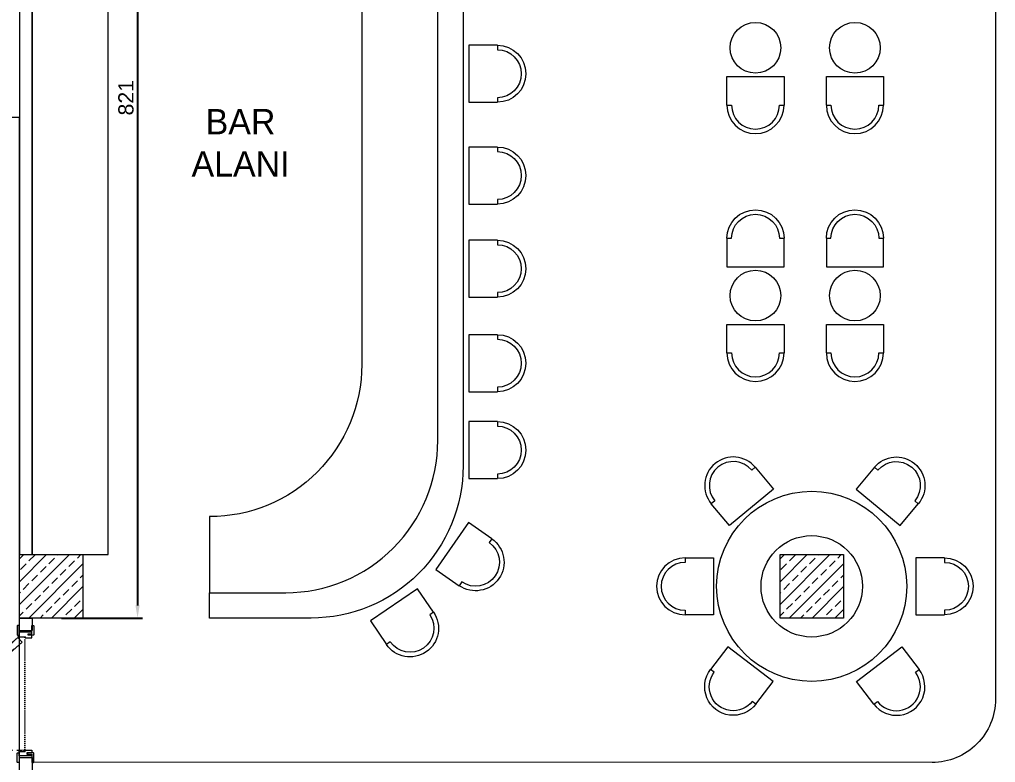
# Model space of a CAD drawing. Header units: millimetres. Extents: x 7998 to 72132, y -12523 to 5591.
# Drawn here: x 64718 to 65488, y -9334 to -8748 of the extents above; entities that cross this region are included whole.
import ezdxf

# ---------------------------------------------------------------- set-up
doc = ezdxf.new("R2010")
doc.units = ezdxf.units.MM
for name, pattern in [('DASHED', [0.75, 0.5, -0.25]), ('DOT', [0.25, 0, -0.25]), ('HIDDEN', [9.525, 6.35, -3.175])]:
    doc.linetypes.add(name, pattern=pattern)
for name, color, linetype, lineweight in [('Xray_Back Layer', 251, 'HIDDEN', 0), ('Xray_Concrete Arme Column', 8, 'Continuous', 35), ('Xray_Furniture Temporary', 23, 'Continuous', 15), ('Xray_Partition Wall', 254, 'Continuous', 25), ('Xray_Text', 253, 'Continuous', 20), ('Xray_Window', 153, 'Continuous', 20)]:
    doc.layers.add(name, color=color, linetype=linetype, lineweight=lineweight)
doc.layers.add('Xray_Column Scan', color=7, linetype='Continuous', lineweight=13, true_color=0x525252)
doc.layers.add('Xray_Door', color=155, linetype='Continuous')
doc.styles.add('IC OLCU', font='GOTHIC.TTF', dxfattribs={"height": 13})
doc.styles.get("Standard").update_dxf_attribs({"font": 'arial.ttf'})
doc.dimstyles.new('IC OLCU', dxfattribs={"dimtxt": 12, "dimasz": 10, "dimexe": 4, "dimexo": 5, "dimgap": 3, "dimtad": 1, "dimdec": 0, "dimtxsty": 'Standard', "dimcen": 5, "dimdle": 10, "dimclrd": 154, "dimclre": 154, "dimclrt": 151, "dimadec": 0, "dimazin": 0, "dimtfac": 1, "dimtdec": 0, "dimtmove": 0, "dimatfit": 3, "dimfxl": 1, "dimarcsym": 0})

# ---------------------------------------------------------------- blocks, each defined once
blk = doc.blocks.new('*U92')
at = {"layer": 'Xray_Door', "lineweight": 0}
for p, q in [((54.32, 75.34), (56.52, 77.84)), ((55.55, 77.37), (54.45, 76.12)), ((55.55, 77.37), (55.86, 77.09)), ((56.52, 77.84), (59.02, 75.63)), ((57.5, 77.53), (57.22, 77.22)), ((57.5, 77.53), (58.75, 76.43)), ((54.94, 74.79), (49.43, 68.54)), ((56.19, 73.69), (50.68, 67.44)), ((55.57, 74.24), (54.32, 75.34)), ((54.45, 76.12), (54.76, 75.84)), ((55.16, 75.29), (56.63, 76.96)), ((55.99, 74.56), (55.16, 75.29)), ((56.82, 73.14), (55.57, 74.24)), ((56.82, 73.82), (55.99, 74.56)), ((56.63, 76.96), (58.29, 75.49)), ((59.02, 75.63), (56.82, 73.14)), ((58.29, 75.49), (56.82, 73.82)), ((58.77, 72.41), (57.31, 73.7)), ((57.91, 71.43), (60.85, 74.76)), ((58.32, 71.06), (57.91, 71.43)), ((59.87, 73.66), (58.42, 74.95)), ((58.75, 76.43), (58.47, 76.12)), ((60.85, 74.76), (61.26, 74.4)), ((62.35, 67.51), (65.29, 70.84)), ((64.32, 69.74), (65.78, 68.45)), ((65.29, 70.84), (64.88, 71.21)), ((49.43, 68.54), (50.68, 67.44)), ((64.8, 66.09), (59.29, 59.84)), ((66.05, 64.99), (60.54, 58.74)), ((61.94, 67.88), (62.35, 67.51)), ((63.22, 68.49), (64.67, 67.2)), ((66.38, 69.14), (64.18, 66.64)), ((64.18, 66.64), (65.43, 65.54)), ((66.33, 68.4), (64.86, 66.73)), ((64.86, 66.73), (65.69, 66)), ((65.43, 65.54), (66.68, 64.43)), ((65.69, 66), (66.53, 65.26)), ((68, 66.93), (66.33, 68.4)), ((68.88, 66.93), (66.38, 69.14)), ((66.53, 65.26), (68, 66.93)), ((66.68, 64.43), (68.88, 66.93)), ((67.21, 68.97), (66.93, 68.66)), ((67.43, 64.66), (67.12, 64.94)), ((68.46, 67.87), (67.21, 68.97)), ((68.54, 65.91), (67.43, 64.66)), ((68.46, 67.87), (68.18, 67.55)), ((68.54, 65.91), (68.22, 66.19)), ((60.54, 58.74), (59.29, 59.84))]:
    blk.add_line(p, q, dxfattribs=at)
blk.add_lwpolyline([(55.87, 63.52), (57.26, 62.3), (68.11, 74.6), (64.36, 77.91), (53.51, 65.61), (54.75, 64.51)], dxfattribs=at)
blk.add_lwpolyline([(55.27, 65.1), (56.39, 64.11), (17.78, 20.34), (16.66, 21.33)], close=True, dxfattribs=at)
at = {"color": 250, "lineweight": 0, "true_color": 0x1c1c1c}
blk.add_wipeout([(0, 14), (100, 14), (100, -6), (0, -6)], dxfattribs=at).dxf.layer = 'Xray_Back Layer'
at = {"layer": 'Xray_Back Layer', "color": 250, "linetype": 'DOT', "lineweight": 0, "ltscale": 6, "true_color": 0x454545}
blk.add_lwpolyline([(95.11, 10), (95.11, 5.5), (4.85, 5.5), (4.85, 10)], close=True, dxfattribs=at)
at = {"layer": 'Xray_Door', "lineweight": 0}
for p, q in [((3.74, 10.5), (4.94, 10.5)), ((4.34, 9.9), (4.34, 11.1))]:
    blk.add_line(p, q, dxfattribs=at)
for points in [[(64.36, 77.91), (68.11, 74.6), (9.11, 7.73), (5.36, 11.04)], [(3.55, 10), (3.55, 10), (3.55, 10), (-4, 10), (-4, 11.3), (-3.8, 11.5), (3.35, 11.5), (3.55, 11.3)], [(3.55, 0), (3.55, 3), (2.55, 3), (2.55, 0), (1.25, 0), (1.25, 10), (4.75, 10), (4.75, 10), (4.75, 10), (4.75, 5.4), (5.75, 5.4), (5.75, 0)], [(96.45, 0), (96.45, 4), (97.45, 4), (97.45, 0), (98.75, 0), (98.75, 10), (95.25, 10), (95.25, 10), (95.25, 10), (95.25, 5.4), (94.25, 5.4), (94.25, 0)], [(96.45, 10), (96.45, 10), (96.45, 10), (104, 10), (104, 11.3), (103.8, 11.5), (96.65, 11.5), (96.45, 11.3)], [(3.55, 2), (2.55, 2), (2.55, 0), (-4, 0), (-4, -1.3), (-3.8, -1.5), (3.35, -1.5), (3.55, -1.3), (3.55, 2)], [(96.45, 3.5), (97.45, 3.5), (97.45, 0), (104, 0), (104, -1.3), (103.8, -1.5), (96.65, -1.5), (96.45, -1.3), (96.45, 3.5)]]:
    blk.add_lwpolyline(points, close=True, dxfattribs=at)
at = {"layer": 'Xray_Door', "linetype": 'DASHED', "lineweight": 0, "ltscale": 12}
blk.add_lwpolyline([(94.4, 6, 0.230024), (64.36, 77.91), (5.36, 11.04)], format="xyb", dxfattribs=at)
at = {"layer": 'Xray_Door', "lineweight": 0}
blk.add_lwpolyline([(17.46, 22.24), (16.22, 23.34), (5.36, 11.04), (9.11, 7.73), (19.97, 20.03), (18.58, 21.25)], dxfattribs=at)
blk.add_circle((4.34, 10.5), 0.5, dxfattribs=at)
at = {"layer": 'Xray_Partition Wall', "lineweight": 0}
for p, q in [((0, 0), (0, 10)), ((100, 10), (100, 0))]:
    blk.add_line(p, q, dxfattribs=at)
blk = doc.blocks.new('AP2031')
for p, q in [((-210, 250), (-250, 250)), ((-250, 0), (-250, 250)), ((250, 250), (210, 250)), ((250, 250), (250, 0)), ((250, 0), (-250, 0))]:
    blk.add_line(p, q)
for radius in [250, 210]:
    blk.add_arc((0, 250), radius, 0, 180)
blk = doc.blocks.new('*D2712')
at = {"color": 154, "lineweight": -2, "transparency": 16777216}
for p, q in [((64757.14, -8398.85), (64815.14, -8398.85)), ((64811.14, -8408.85), (64811.14, -9209.9)), ((64751.14, -9219.9), (64815.14, -9219.9))]:
    blk.add_line(p, q, dxfattribs=at)
at = {"color": 154, "transparency": 16777216}
for points in [[(64809.47, -8408.85), (64812.8, -8408.85), (64811.14, -8398.85)], [(64809.47, -9209.9), (64812.8, -9209.9), (64811.14, -9219.9)]]:
    blk.add_solid(points, dxfattribs=at)
at = {"layer": 'Defpoints', "color": 0, "transparency": 16777216}
for p in [(64752.14, -8398.85), (64746.14, -9219.9), (64811.14, -9219.9)]:
    blk.add_point(p, dxfattribs=at)
at = {"color": 151, "lineweight": 0, "transparency": 16777216, "insert": (64802.01, -8809.37), "char_height": 12, "attachment_point": 5, "rotation": 90}
blk.add_mtext('821', dxfattribs=at)

msp = doc.modelspace()

# ---------------------------------------------------------------- hatches: boundary and pattern name
at = {"layer": 'Xray_Column Scan', "linetype": 'Continuous', "lineweight": 0}
h = msp.add_hatch(dxfattribs=at)
h.set_pattern_fill('ANSI33', color=256, scale=2)
h.set_pattern_definition([(45, (54483.489, -21006.314), (-8.980256, 8.980256), []), (45, (54492.469, -21006.314), (-8.980256, 8.980256), [6.35, -3.175])])
h.paths.add_polyline_path([(64718.01, -9219.9), (64718.01, -9169.9), (64768.01, -9169.9), (64768.01, -9219.9)])
h = msp.add_hatch(dxfattribs=at)
h.set_pattern_fill('ANSI33', color=256, scale=2)
h.set_pattern_definition([(45, (55083.489, -21006.314), (-8.980256, 8.980256), []), (45, (55092.469, -21006.314), (-8.980256, 8.980256), [6.35, -3.175])])
h.paths.add_polyline_path([(65318.01, -9219.9), (65318.01, -9169.9), (65368.01, -9169.9), (65368.01, -9219.9)])

# ---------------------------------------------------------------- linework, layer by layer
at = {"layer": 'Xray_Concrete Arme Column', "linetype": 'Continuous', "lineweight": 0}
for points in [[(64718.01, -9219.9), (64718.01, -9169.9), (64768.01, -9169.9), (64768.01, -9219.9), (64718.01, -9219.9)], [(65318.01, -9219.9), (65318.01, -9169.9), (65368.01, -9169.9), (65368.01, -9219.9), (65318.01, -9219.9)]]:
    msp.add_lwpolyline(points, dxfattribs=at)
at = {"layer": 'Xray_Furniture Temporary', "linetype": 'Continuous', "lineweight": 0}
for centre in [(65298.65, -8769.98), (65377.09, -8769.98), (65298.65, -8965.49), (65377.09, -8965.49)]:
    msp.add_circle(centre, 20, dxfattribs=at)
at = {"layer": 'Xray_Furniture Temporary', "lineweight": 0, "transparency": 33554610}
msp.add_circle((65343.01, -9194.9), 40, dxfattribs=at)
at = {"layer": 'Xray_Partition Wall', "lineweight": 0}
for points in [[(64728.01, -8569.9), (64718.01, -8569.9), (64718.01, -9169.9), (64728.01, -9169.9)], [(64728.01, -9819.9), (64718.01, -9819.9), (64718.01, -9219.9), (64728.01, -9219.9)]]:
    msp.add_lwpolyline(points, close=True, dxfattribs=at)
at = {"layer": 'Xray_Window', "lineweight": 0}
for points in [[(64768.01, -8539.9), (64768.01, -8519.9), (64948.01, -8519.9, -0.414214), (65068.01, -8639.9), (65068.01, -9099.9, -0.414214), (64948.01, -9219.9), (64868.01, -9219.9), (64868.01, -9199.9), (64928.01, -9199.9, 0.414214), (65048.01, -9079.9), (65048.01, -8659.9, 0.414214), (64928.01, -8539.9), (64768.01, -8539.9)], [(64788.01, -9169.9), (64788.01, -8599.9), (64868.01, -8599.9, -0.414214), (64988.01, -8719.9), (64988.01, -9019.9, -0.414214), (64868.01, -9139.9), (64868.01, -9139.9), (64868.01, -9199.9), (64928.01, -9199.9)]]:
    msp.add_lwpolyline(points, format="xyb", dxfattribs=at)
for points in [[(64928.01, -8539.9), (64768.01, -8539.9), (64768.01, -8569.9), (64728.01, -8569.9), (64728.01, -9169.9), (64788.01, -9169.9)], [(65048.01, -9079.9), (65048.01, -8659.9)], [(64728.01, -9169.9), (64768.01, -9169.9)]]:
    msp.add_lwpolyline(points, dxfattribs=at)
msp.add_circle((65343.01, -9194.9), 75, dxfattribs=at)

# ---------------------------------------------------------------- block references
at = {"layer": 'Xray_Furniture Temporary', "lineweight": 0}
for p, xscale, yscale, zscale, rotation in [((65072.5, -8790.42), -0.09000000000000115, 0.09000000000000115, 0.09000000000000115, 270), ((65298.65, -8792.71), 0.09000000000000115, 0.09000000000000115, 0.09000000000000115, 180), ((65377.09, -8792.71), 0.09000000000000115, 0.09000000000000115, 0.09000000000000115, 180), ((65072.5, -8870.78), -0.09000000000000115, 0.09000000000000115, 0.09000000000000115, 270), ((65072.5, -8944.24), -0.09000000000000115, 0.09000000000000115, 0.09000000000000115, 270), ((65298.65, -8988.22), 0.09000000000000115, 0.09000000000000115, 0.09000000000000115, 180), ((65377.09, -8988.22), 0.09000000000000115, 0.09000000000000115, 0.09000000000000115, 180), ((65072.5, -9018.84), -0.09000000000000115, 0.09000000000000115, 0.09000000000000115, 270), ((65072.5, -9087.38), -0.09000000000000115, 0.09000000000000115, 0.09000000000000115, 270), ((65295.46, -9132.66), 0.09000000000000112, 0.09000000000000112, 0.09000000000000112, 39.68554177664327), ((65395.43, -9132.66), -0.09000000000000112, 0.09000000000000112, 0.09000000000000112, 320.3144582233567), ((65059.31, -9163.06), -0.09000000000000115, 0.09000000000000113, 0.09000000000000115, 235.2076547478722), ((65265.61, -9194.9), 0.09000000000000115, 0.09000000000000115, 0.09000000000000115, 90.00000000000001), ((65425.28, -9194.9), -0.09000000000000115, 0.09000000000000115, 0.09000000000000115, 270), ((65013.34, -9209.49), -0.09000000000000112, 0.09000000000000115, 0.09000000000000115, 214.4363052304601), ((65294.77, -9256.32), -0.09000000000000112, 0.09000000000000112, 0.09000000000000112, 142.5339135250611), ((65396.12, -9256.32), 0.09000000000000112, 0.09000000000000112, 0.09000000000000112, 217.4660864749389)]:
    msp.add_blockref('AP2031', p, dxfattribs=dict(at, xscale=xscale, yscale=yscale, zscale=zscale, rotation=rotation))
at = {"layer": 'Xray_Furniture Temporary', "lineweight": 0, "xscale": -0.09000000000000115, "yscale": 0.09000000000000115, "zscale": 0.09000000000000115}
for p in [(65298.65, -8942.76), (65377.09, -8942.76)]:
    msp.add_blockref('AP2031', p, dxfattribs=at)

# ---------------------------------------------------------------- texts
at = {"layer": 'Xray_Text', "linetype": 'Continuous', "lineweight": 0, "insert": (64892.39, -8844.9), "char_height": 20, "attachment_point": 5, "style": 'IC OLCU'}
msp.add_mtext_dynamic_manual_height_columns('BAR ALANI', width=125.04, gutter_width=65, heights=[0], dxfattribs=at)

# ---------------------------------------------------------------- dimensions: what is measured, and where the dimension line sits
at = {"lineweight": 0}
dim = msp.add_linear_dim(base=(64811.14, -9219.9), p1=(64752.14, -8398.85), p2=(64746.14, -9219.9), angle=90, dimstyle='IC OLCU', dxfattribs=at)
dim.commit()
dim.dimension.update_dxf_attribs({"geometry": '*D2712', "text_midpoint": (64802.01, -8809.37)})

# ---------------------------------------------------------------- next in the draw order: block references
at = {"layer": 'Xray_Door', "lineweight": 0, "xscale": -1, "rotation": 89.9999999999323}
msp.add_blockref('*U92', (64727.77, -9229.9), dxfattribs=at)

# ---------------------------------------------------------------- next in the draw order: linework, layer by layer
at = {"color": 242, "lineweight": 0, "true_color": 0xcd2027}
msp.add_lwpolyline([(64718.01, -8824.93), (64133.23, -8824.93), (64133.23, -9854.18), (64718.01, -9854.18)], close=True, dxfattribs=at)
at = {"layer": 'Xray_Window', "lineweight": 0}
msp.add_lwpolyline([(64729.01, -8398.85), (65437.95, -8398.85, -0.414201), (65487.95, -8448.84), (65487.99, -9283.89, -0.414303), (65437.97, -9333.89), (64729.27, -9333.7)], format="xyb", dxfattribs=at)

doc.saveas('drawing.dxf')
